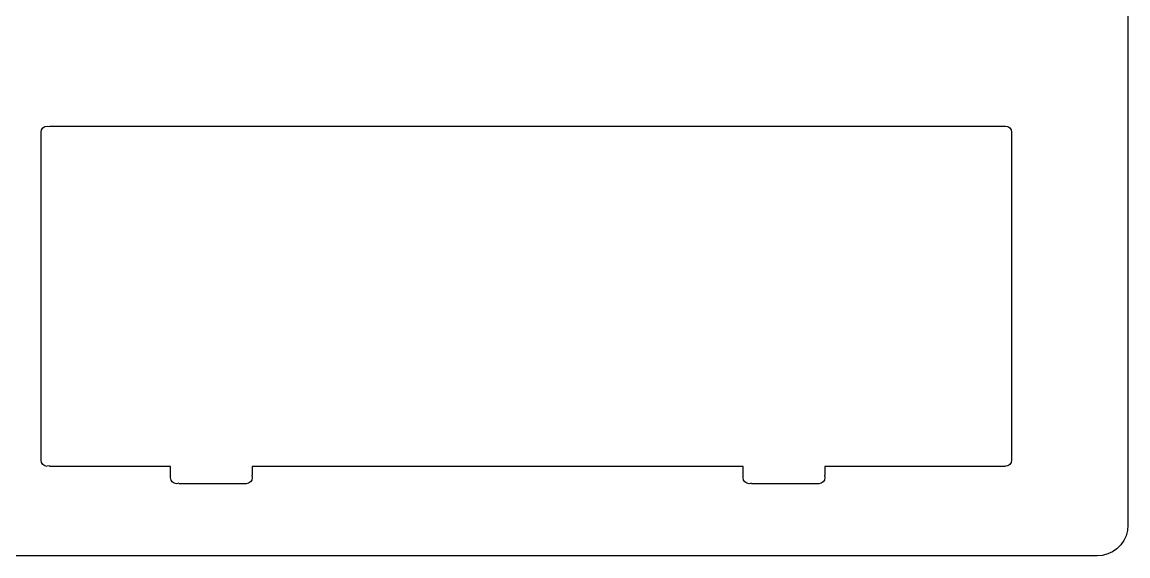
# Model space of a CAD drawing. Extents: x 55 to 248, y -167 to -34.
# Drawn here: x 196.93 to 242.89, y -161.61 to -139.42 of the extents above; entities that cross this region are included whole.
import ezdxf

# ---------------------------------------------------------------- set-up
doc = ezdxf.new("R2010")
doc.units = 0
doc.layers.add('Part__Feature1502', color=7, linetype='CONTINUOUS')

msp = doc.modelspace()

# ---------------------------------------------------------------- linework, layer by layer
at = {"layer": 'Part__Feature1502'}
for p, q in [((242.887, -123.507), (242.887, -160.338)), ((242.887, -123.507, 1.58), (242.887, -160.338, 1.58)), ((242.887, -123.507, 1.58), (242.887, -160.338, 1.58)), ((242.887, -123.507), (242.887, -160.338)), ((197.73, -143.897), (197.787, -143.812)), ((197.73, -143.897, 1.58), (197.787, -143.812, 1.58)), ((197.73, -143.897, 1.58), (197.787, -143.812, 1.58)), ((197.73, -143.897), (197.787, -143.812)), ((197.787, -143.812), (197.872, -143.755)), ((197.787, -143.812, 1.58), (197.872, -143.755, 1.58)), ((197.787, -143.812, 1.58), (197.872, -143.755, 1.58)), ((197.787, -143.812), (197.872, -143.755)), ((197.787, -143.812), (197.787, -143.812, 1.58)), ((197.787, -143.812), (197.787, -143.812, 1.58)), ((197.869, -143.757), (197.869, -143.757, 1.58)), ((197.869, -143.757), (197.869, -143.757, 1.58)), ((197.873, -143.756), (197.973, -143.736)), ((197.873, -143.756, 1.58), (197.973, -143.736, 1.58)), ((197.873, -143.756, 1.58), (197.973, -143.736, 1.58)), ((197.873, -143.756), (197.973, -143.736)), ((197.966, -143.738), (197.966, -143.738, 1.58)), ((197.966, -143.738), (197.966, -143.738, 1.58)), ((197.973, -143.739), (198.064, -143.757)), ((197.973, -143.739, 1.58), (198.064, -143.757, 1.58)), ((197.973, -143.739, 1.58), (198.064, -143.757, 1.58)), ((197.973, -143.739), (198.064, -143.757)), ((198.064, -143.738), (237.705, -143.738)), ((198.064, -143.738, 1.58), (237.705, -143.738, 1.58)), ((198.064, -143.738), (237.705, -143.738)), ((198.064, -143.738, 1.58), (237.705, -143.738, 1.58)), ((198.064, -143.757), (198.064, -143.757, 1.58)), ((198.064, -143.757), (198.064, -143.757, 1.58)), ((237.705, -143.738), (237.796, -143.738)), ((237.705, -143.738, 1.58), (237.796, -143.738, 1.58)), ((237.705, -143.738), (237.796, -143.738)), ((237.705, -143.738, 1.58), (237.796, -143.738, 1.58)), ((237.705, -143.757), (237.705, -143.757, 1.58)), ((237.705, -143.757), (237.705, -143.757, 1.58)), ((237.79, -143.738), (237.79, -143.738, 1.58)), ((237.79, -143.738), (237.79, -143.738, 1.58)), ((237.796, -143.739), (237.895, -143.759)), ((237.796, -143.739, 1.58), (237.895, -143.759, 1.58)), ((237.796, -143.739, 1.58), (237.895, -143.759, 1.58)), ((237.796, -143.739), (237.895, -143.759)), ((237.892, -143.758), (237.892, -143.758, 1.58)), ((237.892, -143.758), (237.892, -143.758, 1.58)), ((237.894, -143.759), (237.979, -143.816)), ((237.894, -143.759, 1.58), (237.979, -143.816, 1.58)), ((237.894, -143.759, 1.58), (237.979, -143.816, 1.58)), ((237.894, -143.759), (237.979, -143.816)), ((237.978, -143.815), (238.034, -143.9)), ((237.978, -143.815, 1.58), (238.034, -143.9, 1.58)), ((237.978, -143.815, 1.58), (238.034, -143.9, 1.58)), ((237.978, -143.815), (238.034, -143.9)), ((237.978, -143.816), (237.978, -143.816, 1.58)), ((237.978, -143.816), (237.978, -143.816, 1.58)), ((197.711, -143.998), (197.731, -143.898)), ((197.711, -143.998, 1.58), (197.731, -143.898, 1.58)), ((197.711, -143.998, 1.58), (197.731, -143.898, 1.58)), ((197.711, -143.998), (197.731, -143.898)), ((197.713, -143.992), (197.713, -143.992, 1.58)), ((197.713, -143.992), (197.713, -143.992, 1.58)), ((197.713, -157.627), (197.713, -143.998)), ((197.713, -157.627, 1.58), (197.713, -143.998, 1.58)), ((197.713, -157.627, 1.58), (197.713, -143.998, 1.58)), ((197.713, -157.627), (197.713, -143.998)), ((197.732, -143.894), (197.732, -143.894, 1.58)), ((197.732, -143.894), (197.732, -143.894, 1.58)), ((238.035, -143.898), (238.055, -143.998)), ((238.035, -143.898, 1.58), (238.055, -143.998, 1.58)), ((238.035, -143.898, 1.58), (238.055, -143.998, 1.58)), ((238.035, -143.898), (238.055, -143.998)), ((238.036, -143.902), (238.036, -143.902, 1.58)), ((238.036, -143.902), (238.036, -143.902, 1.58)), ((238.056, -143.998), (238.056, -157.627)), ((238.056, -143.998, 1.58), (238.056, -157.627, 1.58)), ((238.056, -143.998, 1.58), (238.056, -157.627, 1.58)), ((238.056, -143.998), (238.056, -157.627)), ((238.056, -144.004), (238.056, -144.004, 1.58)), ((238.056, -144.004), (238.056, -144.004, 1.58)), ((197.731, -157.727), (197.711, -157.627)), ((197.731, -157.727, 1.58), (197.711, -157.627, 1.58)), ((197.731, -157.727, 1.58), (197.711, -157.627, 1.58)), ((197.731, -157.727), (197.711, -157.627)), ((197.713, -157.633), (197.713, -157.633, 1.58)), ((197.713, -157.633), (197.713, -157.633, 1.58)), ((238.055, -157.627), (238.035, -157.727)), ((238.055, -157.627, 1.58), (238.035, -157.727, 1.58)), ((238.055, -157.627, 1.58), (238.035, -157.727, 1.58)), ((238.055, -157.627), (238.035, -157.727)), ((238.056, -157.621), (238.056, -157.621, 1.58)), ((238.056, -157.621), (238.056, -157.621, 1.58)), ((197.787, -157.813), (197.73, -157.728)), ((197.787, -157.813, 1.58), (197.73, -157.728, 1.58)), ((197.787, -157.813, 1.58), (197.73, -157.728, 1.58)), ((197.787, -157.813), (197.73, -157.728)), ((197.732, -157.731), (197.732, -157.731, 1.58)), ((197.732, -157.731), (197.732, -157.731, 1.58)), ((197.872, -157.87), (197.787, -157.813)), ((197.872, -157.87, 1.58), (197.787, -157.813, 1.58)), ((197.872, -157.87, 1.58), (197.787, -157.813, 1.58)), ((197.787, -157.813), (197.787, -157.813, 1.58)), ((197.872, -157.87), (197.787, -157.813)), ((197.787, -157.813), (197.787, -157.813, 1.58)), ((197.869, -157.868), (197.869, -157.868, 1.58)), ((197.869, -157.868), (197.869, -157.868, 1.58)), ((197.973, -157.889), (197.873, -157.869)), ((197.973, -157.889, 1.58), (197.873, -157.869, 1.58)), ((197.973, -157.889, 1.58), (197.873, -157.869, 1.58)), ((197.973, -157.889), (197.873, -157.869)), ((197.966, -157.887), (197.966, -157.887, 1.58)), ((197.966, -157.887), (197.966, -157.887, 1.58)), ((198.064, -157.868), (197.973, -157.886)), ((198.064, -157.868, 1.58), (197.973, -157.886, 1.58)), ((198.064, -157.868, 1.58), (197.973, -157.886, 1.58)), ((198.064, -157.868), (197.973, -157.886)), ((198.064, -157.868), (198.064, -157.868, 1.58)), ((198.064, -157.868), (198.064, -157.868, 1.58)), ((203.094, -157.887), (198.064, -157.887)), ((203.094, -157.887, 1.58), (198.064, -157.887, 1.58)), ((203.094, -157.887), (198.064, -157.887)), ((203.094, -157.887, 1.58), (198.064, -157.887, 1.58)), ((203.094, -158.26), (203.094, -157.887)), ((203.094, -158.26, 1.58), (203.094, -157.887, 1.58)), ((203.094, -157.887), (203.094, -157.887, 1.58)), ((203.094, -158.26), (203.094, -157.887)), ((203.094, -158.26, 1.58), (203.094, -157.887, 1.58)), ((203.094, -157.887), (203.094, -157.887, 1.58)), ((206.493, -157.887), (206.493, -158.26)), ((226.894, -157.887), (206.493, -157.887)), ((206.493, -157.887, 1.58), (206.493, -158.26, 1.58)), ((226.894, -157.887, 1.58), (206.493, -157.887, 1.58)), ((226.894, -157.887), (206.493, -157.887)), ((226.894, -157.887, 1.58), (206.493, -157.887, 1.58)), ((206.493, -157.887, 1.58), (206.493, -157.887)), ((206.493, -157.887), (206.493, -158.26)), ((206.493, -157.887, 1.58), (206.493, -157.887)), ((206.493, -157.887, 1.58), (206.493, -158.26, 1.58)), ((226.894, -158.26), (226.894, -157.887)), ((226.894, -158.26, 1.58), (226.894, -157.887, 1.58)), ((226.894, -158.26), (226.894, -157.887)), ((226.894, -158.26, 1.58), (226.894, -157.887, 1.58)), ((226.894, -157.887, 1.58), (226.894, -157.887)), ((226.894, -157.887, 1.58), (226.894, -157.887)), ((230.293, -157.887), (230.293, -158.26)), ((237.705, -157.887), (230.293, -157.887)), ((230.293, -157.887, 1.58), (230.293, -158.26, 1.58)), ((237.701, -157.887, 1.58), (230.293, -157.887, 1.58)), ((237.705, -157.887), (230.293, -157.887)), ((237.701, -157.887, 1.58), (230.293, -157.887, 1.58)), ((230.293, -157.887), (230.293, -157.887, 1.58)), ((230.293, -157.887), (230.293, -158.26)), ((230.293, -157.887), (230.293, -157.887, 1.58)), ((230.293, -157.887, 1.58), (230.293, -158.26, 1.58)), ((237.796, -157.887, 1.58), (237.701, -157.887, 1.58)), ((237.796, -157.887, 1.58), (237.701, -157.887, 1.58)), ((237.705, -157.868), (237.705, -157.868, 1.58)), ((237.705, -157.868), (237.705, -157.868, 1.58)), ((237.796, -157.887), (237.705, -157.887)), ((237.796, -157.887), (237.705, -157.887)), ((237.79, -157.887), (237.79, -157.887, 1.58)), ((237.79, -157.887), (237.79, -157.887, 1.58)), ((237.895, -157.866), (237.796, -157.886)), ((237.895, -157.866, 1.58), (237.796, -157.886, 1.58)), ((237.895, -157.866, 1.58), (237.796, -157.886, 1.58)), ((237.895, -157.866), (237.796, -157.886)), ((237.892, -157.867), (237.892, -157.867, 1.58)), ((237.892, -157.867), (237.892, -157.867, 1.58)), ((237.979, -157.809), (237.894, -157.866)), ((237.979, -157.809, 1.58), (237.894, -157.866, 1.58)), ((237.979, -157.809, 1.58), (237.894, -157.866, 1.58)), ((237.979, -157.809), (237.894, -157.866)), ((238.034, -157.725), (237.978, -157.81)), ((238.034, -157.725, 1.58), (237.978, -157.81, 1.58)), ((238.034, -157.725, 1.58), (237.978, -157.81, 1.58)), ((238.034, -157.725), (237.978, -157.81)), ((237.978, -157.809), (237.978, -157.809, 1.58)), ((237.978, -157.809), (237.978, -157.809, 1.58)), ((238.036, -157.723), (238.036, -157.723, 1.58)), ((238.036, -157.723), (238.036, -157.723, 1.58)), ((203.094, -158.357), (203.094, -158.26)), ((203.094, -158.357, 1.58), (203.094, -158.26, 1.58)), ((203.094, -158.357), (203.094, -158.26)), ((203.094, -158.357, 1.58), (203.094, -158.26, 1.58)), ((203.114, -158.455), (203.094, -158.357)), ((203.114, -158.455, 1.58), (203.094, -158.357, 1.58)), ((203.114, -158.455, 1.58), (203.094, -158.357, 1.58)), ((203.094, -158.357), (203.094, -158.357, 1.58)), ((203.114, -158.455), (203.094, -158.357)), ((203.094, -158.357), (203.094, -158.357, 1.58)), ((203.114, -158.26), (203.114, -158.26, 1.58)), ((203.114, -158.26), (203.114, -158.26, 1.58)), ((203.169, -158.537), (203.114, -158.455)), ((203.169, -158.537, 1.58), (203.114, -158.455, 1.58)), ((203.169, -158.537, 1.58), (203.114, -158.455, 1.58)), ((203.114, -158.455), (203.114, -158.455, 1.58)), ((203.169, -158.537), (203.114, -158.455)), ((203.114, -158.455), (203.114, -158.455, 1.58)), ((203.251, -158.592), (203.169, -158.537)), ((203.251, -158.592, 1.58), (203.169, -158.537, 1.58)), ((203.251, -158.592, 1.58), (203.169, -158.537, 1.58)), ((203.169, -158.537), (203.169, -158.537, 1.58)), ((203.251, -158.592), (203.169, -158.537)), ((203.169, -158.537), (203.169, -158.537, 1.58)), ((206.419, -158.537), (206.336, -158.592)), ((206.419, -158.537, 1.58), (206.336, -158.592, 1.58)), ((206.419, -158.537, 1.58), (206.336, -158.592, 1.58)), ((206.419, -158.537), (206.336, -158.592)), ((206.474, -158.455), (206.419, -158.537)), ((206.474, -158.455, 1.58), (206.419, -158.537, 1.58)), ((206.474, -158.455, 1.58), (206.419, -158.537, 1.58)), ((206.474, -158.455), (206.419, -158.537)), ((206.419, -158.537), (206.419, -158.537, 1.58)), ((206.419, -158.537), (206.419, -158.537, 1.58)), ((206.474, -158.26), (206.493, -158.357)), ((206.474, -158.26, 1.58), (206.493, -158.357, 1.58)), ((206.474, -158.26), (206.474, -158.26, 1.58)), ((206.474, -158.26), (206.474, -158.26, 1.58)), ((206.474, -158.26, 1.58), (206.493, -158.357, 1.58)), ((206.474, -158.26), (206.493, -158.357)), ((206.493, -158.357), (206.474, -158.455)), ((206.493, -158.357, 1.58), (206.474, -158.455, 1.58)), ((206.493, -158.357, 1.58), (206.474, -158.455, 1.58)), ((206.493, -158.357), (206.474, -158.455)), ((206.474, -158.455), (206.474, -158.455, 1.58)), ((206.474, -158.455), (206.474, -158.455, 1.58)), ((206.493, -158.357), (206.493, -158.357, 1.58)), ((206.493, -158.357), (206.493, -158.357, 1.58)), ((226.894, -158.357), (226.894, -158.26)), ((226.894, -158.357, 1.58), (226.894, -158.26, 1.58)), ((226.894, -158.357), (226.894, -158.26)), ((226.894, -158.357, 1.58), (226.894, -158.26, 1.58)), ((226.914, -158.455), (226.894, -158.357)), ((226.914, -158.455, 1.58), (226.894, -158.357, 1.58)), ((226.914, -158.455, 1.58), (226.894, -158.357, 1.58)), ((226.894, -158.357), (226.894, -158.357, 1.58)), ((226.914, -158.455), (226.894, -158.357)), ((226.894, -158.357), (226.894, -158.357, 1.58)), ((226.914, -158.26), (226.914, -158.26, 1.58)), ((226.914, -158.26), (226.914, -158.26, 1.58)), ((226.969, -158.537), (226.914, -158.455)), ((226.969, -158.537, 1.58), (226.914, -158.455, 1.58)), ((226.969, -158.537, 1.58), (226.914, -158.455, 1.58)), ((226.914, -158.455), (226.914, -158.455, 1.58)), ((226.969, -158.537), (226.914, -158.455)), ((226.914, -158.455), (226.914, -158.455, 1.58)), ((227.051, -158.592), (226.969, -158.537)), ((227.051, -158.592, 1.58), (226.969, -158.537, 1.58)), ((227.051, -158.592, 1.58), (226.969, -158.537, 1.58)), ((226.969, -158.537), (226.969, -158.537, 1.58)), ((227.051, -158.592), (226.969, -158.537)), ((226.969, -158.537), (226.969, -158.537, 1.58)), ((230.219, -158.537), (230.136, -158.592)), ((230.219, -158.537, 1.58), (230.136, -158.592, 1.58)), ((230.219, -158.537, 1.58), (230.136, -158.592, 1.58)), ((230.219, -158.537), (230.136, -158.592)), ((230.274, -158.455), (230.219, -158.537)), ((230.274, -158.455, 1.58), (230.219, -158.537, 1.58)), ((230.274, -158.455, 1.58), (230.219, -158.537, 1.58)), ((230.274, -158.455), (230.219, -158.537)), ((230.219, -158.537), (230.219, -158.537, 1.58)), ((230.219, -158.537), (230.219, -158.537, 1.58)), ((230.274, -158.26), (230.293, -158.357)), ((230.274, -158.26, 1.58), (230.293, -158.357, 1.58)), ((230.274, -158.26), (230.274, -158.26, 1.58)), ((230.274, -158.26), (230.274, -158.26, 1.58)), ((230.274, -158.26, 1.58), (230.293, -158.357, 1.58)), ((230.274, -158.26), (230.293, -158.357)), ((230.293, -158.357), (230.274, -158.455)), ((230.293, -158.357, 1.58), (230.274, -158.455, 1.58)), ((230.293, -158.357, 1.58), (230.274, -158.455, 1.58)), ((230.293, -158.357), (230.274, -158.455)), ((230.274, -158.455), (230.274, -158.455, 1.58)), ((230.274, -158.455), (230.274, -158.455, 1.58)), ((230.293, -158.357), (230.293, -158.357, 1.58)), ((230.293, -158.357), (230.293, -158.357, 1.58)), ((203.348, -158.611), (203.251, -158.592)), ((203.348, -158.611, 1.58), (203.251, -158.592, 1.58)), ((203.348, -158.611, 1.58), (203.251, -158.592, 1.58)), ((203.251, -158.592), (203.251, -158.592, 1.58)), ((203.348, -158.611), (203.251, -158.592)), ((203.251, -158.592), (203.251, -158.592, 1.58)), ((203.445, -158.592), (203.348, -158.611)), ((203.445, -158.592, 1.58), (203.348, -158.611, 1.58)), ((203.445, -158.592, 1.58), (203.348, -158.611, 1.58)), ((203.445, -158.592), (203.348, -158.611)), ((203.348, -158.611), (203.348, -158.611, 1.58)), ((203.348, -158.611), (203.348, -158.611, 1.58)), ((203.445, -158.592), (203.445, -158.592, 1.58)), ((203.445, -158.592), (203.445, -158.592, 1.58)), ((206.142, -158.612), (203.445, -158.612)), ((206.142, -158.612, 1.58), (203.445, -158.612, 1.58)), ((206.142, -158.612), (203.445, -158.612)), ((206.142, -158.612, 1.58), (203.445, -158.612, 1.58)), ((206.142, -158.592), (206.142, -158.592, 1.58)), ((206.142, -158.592), (206.142, -158.592, 1.58)), ((206.239, -158.612), (206.142, -158.612)), ((206.239, -158.612, 1.58), (206.142, -158.612, 1.58)), ((206.239, -158.612), (206.142, -158.612)), ((206.239, -158.612, 1.58), (206.142, -158.612, 1.58)), ((206.336, -158.592), (206.239, -158.612)), ((206.336, -158.592, 1.58), (206.239, -158.612, 1.58)), ((206.336, -158.592, 1.58), (206.239, -158.612, 1.58)), ((206.336, -158.592), (206.239, -158.612)), ((206.239, -158.612), (206.239, -158.612, 1.58)), ((206.239, -158.612), (206.239, -158.612, 1.58)), ((206.336, -158.592), (206.336, -158.592, 1.58)), ((206.336, -158.592), (206.336, -158.592, 1.58)), ((227.148, -158.612), (227.051, -158.592)), ((227.148, -158.612, 1.58), (227.051, -158.592, 1.58)), ((227.148, -158.612, 1.58), (227.051, -158.592, 1.58)), ((227.051, -158.592), (227.051, -158.592, 1.58)), ((227.148, -158.612), (227.051, -158.592)), ((227.051, -158.592), (227.051, -158.592, 1.58)), ((227.245, -158.592), (227.148, -158.612)), ((227.245, -158.592, 1.58), (227.148, -158.612, 1.58)), ((227.245, -158.592, 1.58), (227.148, -158.612, 1.58)), ((227.245, -158.592), (227.148, -158.612)), ((227.148, -158.612), (227.148, -158.612, 1.58)), ((227.148, -158.612), (227.148, -158.612, 1.58)), ((227.245, -158.592), (227.245, -158.592, 1.58)), ((227.245, -158.592), (227.245, -158.592, 1.58)), ((229.942, -158.612), (227.245, -158.612)), ((229.942, -158.612, 1.58), (227.245, -158.612, 1.58)), ((229.942, -158.612), (227.245, -158.612)), ((229.942, -158.612, 1.58), (227.245, -158.612, 1.58)), ((229.942, -158.592), (229.942, -158.592, 1.58)), ((229.942, -158.592), (229.942, -158.592, 1.58)), ((230.039, -158.612), (229.942, -158.612)), ((230.039, -158.612, 1.58), (229.942, -158.612, 1.58)), ((230.039, -158.612), (229.942, -158.612)), ((230.039, -158.612, 1.58), (229.942, -158.612, 1.58)), ((230.136, -158.592), (230.039, -158.611)), ((230.136, -158.592, 1.58), (230.039, -158.611, 1.58)), ((230.136, -158.592, 1.58), (230.039, -158.611, 1.58)), ((230.136, -158.592), (230.039, -158.611)), ((230.039, -158.612), (230.039, -158.612, 1.58)), ((230.039, -158.612), (230.039, -158.612, 1.58)), ((230.136, -158.592), (230.136, -158.592, 1.58)), ((230.136, -158.592), (230.136, -158.592, 1.58)), ((242.887, -160.338), (242.868, -160.558)), ((242.887, -160.338, 1.58), (242.868, -160.558, 1.58)), ((242.887, -160.338, 1.58), (242.868, -160.558, 1.58)), ((242.887, -160.338), (242.868, -160.558)), ((242.887, -160.338), (242.887, -160.338, 1.58)), ((242.887, -160.338), (242.887, -160.338, 1.58)), ((242.811, -160.772), (242.717, -160.973)), ((242.811, -160.772, 1.58), (242.717, -160.973, 1.58)), ((242.811, -160.772, 1.58), (242.717, -160.973, 1.58)), ((242.811, -160.772), (242.717, -160.973)), ((242.868, -160.558), (242.811, -160.772)), ((242.868, -160.558, 1.58), (242.811, -160.772, 1.58)), ((242.868, -160.558, 1.58), (242.811, -160.772, 1.58)), ((242.868, -160.558), (242.811, -160.772)), ((242.811, -160.772), (242.811, -160.772, 1.58)), ((242.811, -160.772), (242.811, -160.772, 1.58)), ((242.868, -160.558), (242.868, -160.558, 1.58)), ((242.868, -160.558), (242.868, -160.558, 1.58)), ((242.434, -161.31), (242.252, -161.437)), ((242.434, -161.31, 1.58), (242.252, -161.437, 1.58)), ((242.434, -161.31, 1.58), (242.252, -161.437, 1.58)), ((242.434, -161.31), (242.252, -161.437)), ((242.59, -161.154), (242.434, -161.31)), ((242.59, -161.154, 1.58), (242.434, -161.31, 1.58)), ((242.59, -161.154, 1.58), (242.434, -161.31, 1.58)), ((242.59, -161.154), (242.434, -161.31)), ((242.434, -161.31), (242.434, -161.31, 1.58)), ((242.434, -161.31), (242.434, -161.31, 1.58)), ((242.717, -160.972), (242.59, -161.154)), ((242.717, -160.972, 1.58), (242.59, -161.154, 1.58)), ((242.717, -160.972, 1.58), (242.59, -161.154, 1.58)), ((242.717, -160.972), (242.59, -161.154)), ((242.59, -161.154), (242.59, -161.154, 1.58)), ((242.59, -161.154), (242.59, -161.154, 1.58)), ((242.717, -160.972), (242.717, -160.972, 1.58)), ((242.717, -160.972), (242.717, -160.972, 1.58)), ((241.618, -161.607), (188.147, -161.61)), ((241.618, -161.607, 1.58), (188.147, -161.61, 1.58)), ((241.618, -161.607, 1.58), (188.147, -161.61, 1.58)), ((241.618, -161.607), (188.147, -161.61)), ((241.838, -161.588), (241.618, -161.607)), ((241.838, -161.588, 1.58), (241.618, -161.607, 1.58)), ((241.838, -161.588, 1.58), (241.618, -161.607, 1.58)), ((241.838, -161.588), (241.618, -161.607)), ((241.618, -161.607), (241.618, -161.607, 1.58)), ((241.618, -161.607), (241.618, -161.607, 1.58)), ((242.052, -161.531), (241.838, -161.588)), ((242.052, -161.531, 1.58), (241.838, -161.588, 1.58)), ((242.052, -161.531, 1.58), (241.838, -161.588, 1.58)), ((242.052, -161.531), (241.838, -161.588)), ((241.838, -161.588), (241.838, -161.588, 1.58)), ((241.838, -161.588), (241.838, -161.588, 1.58)), ((242.252, -161.437), (242.052, -161.531)), ((242.252, -161.437, 1.58), (242.052, -161.531, 1.58)), ((242.252, -161.437, 1.58), (242.052, -161.531, 1.58)), ((242.252, -161.437), (242.052, -161.531)), ((242.052, -161.531), (242.052, -161.531, 1.58)), ((242.052, -161.531), (242.052, -161.531, 1.58)), ((242.252, -161.437), (242.252, -161.437, 1.58)), ((242.252, -161.437), (242.252, -161.437, 1.58))]:
    msp.add_line(p, q, dxfattribs=at)

doc.saveas('drawing.dxf')
